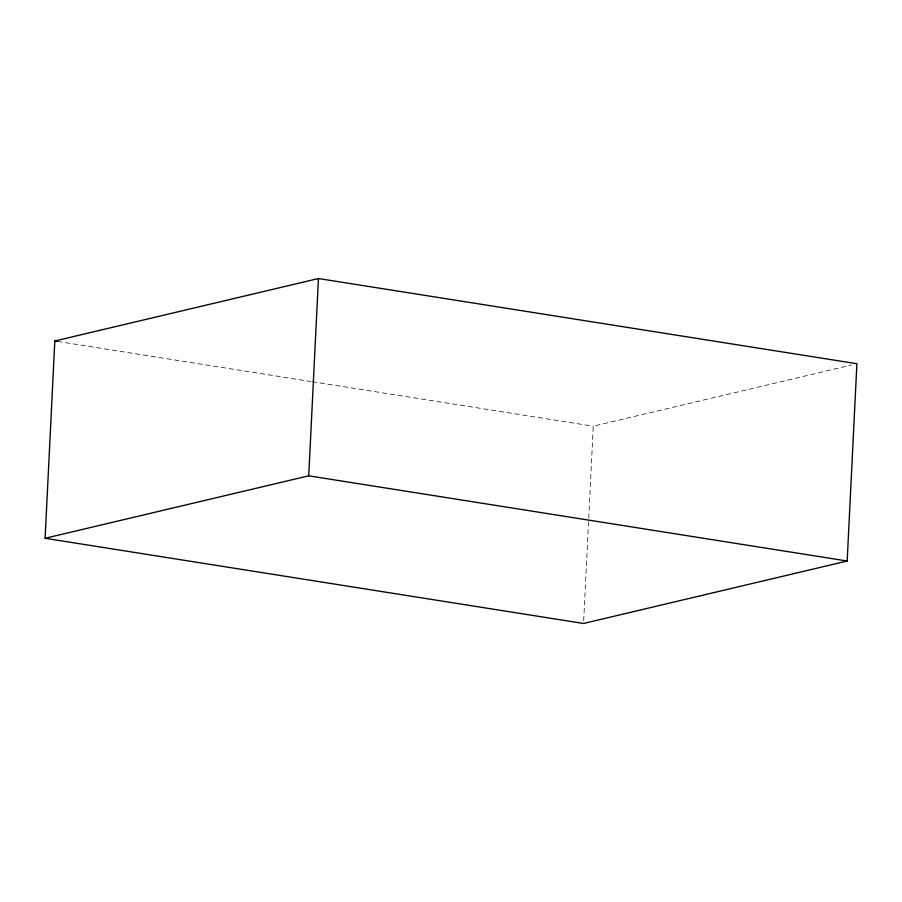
<?xml version="1.0" encoding="UTF-8"?>
<svg xmlns="http://www.w3.org/2000/svg" width="902" height="902" viewBox="0 0 902 902"><rect width="100%" height="100%" fill="white"/><g stroke="black" fill="none" stroke-linecap="round" stroke-linejoin="round"><path stroke-width="0.68" stroke-dasharray="4.51 3.38" d="M583.684 620.677L593.268 426.184L851.432 365.017M57.604 341.43L310.818 381.501M312.216 381.715L593.268 426.184"/><path stroke-width="1.35" d="M45.1 538.28L54.819 340.99L318.451 278.526L856.9 363.72L847.181 561.01L583.549 623.474L45.1 538.28L308.732 475.816L847.181 561.01M308.732 475.816L318.451 278.526M54.819 340.99L57.604 341.43"/></g></svg>
